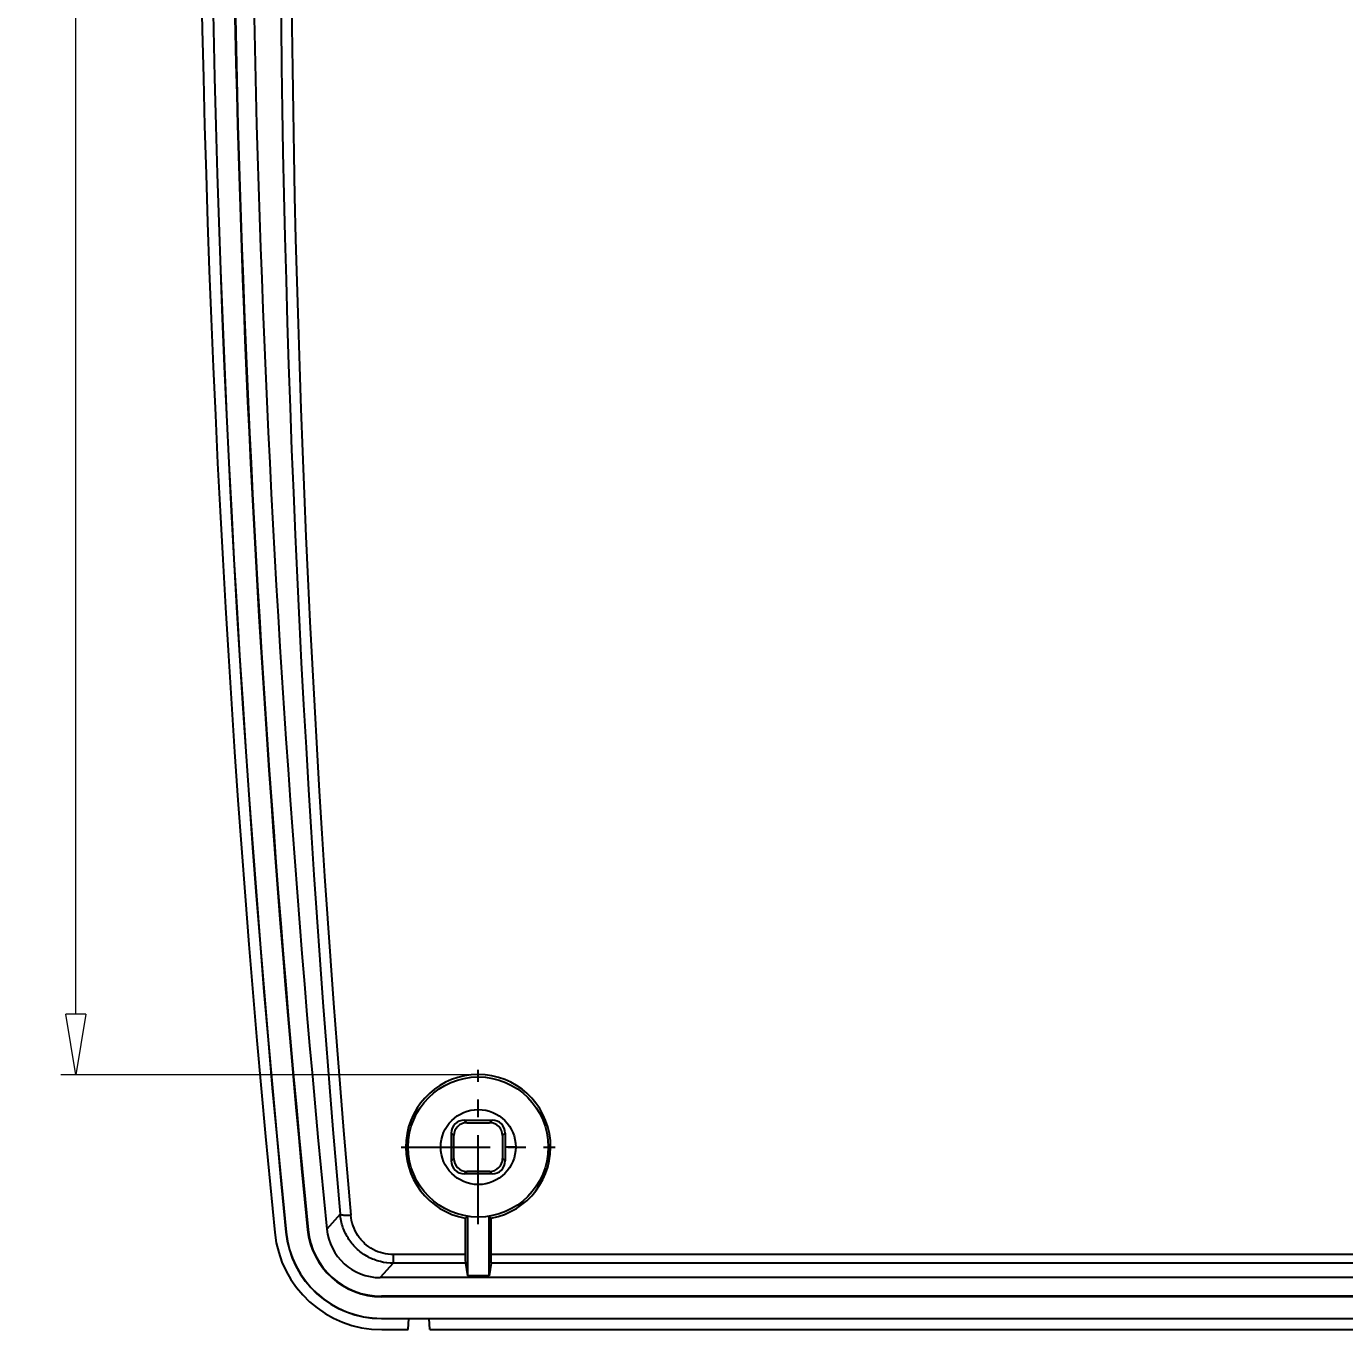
# Model space of a CAD drawing. Header units: millimetres. Extents: x 3559 to 4719, y 1270 to 1649.
# Drawn here: x 4480.1 to 4541.2, y 1430.3 to 1490.8 of the extents above; entities that cross this region are included whole.
import ezdxf

# ---------------------------------------------------------------- set-up
doc = ezdxf.new("R2010")
doc.units = ezdxf.units.MM
doc.linetypes.add('CENTER', pattern=[50.8, 31.75, -6.35, 6.35, -6.35])
doc.layers.get('0').update_dxf_attribs({"linetype": 'CONTINUOUS'})
doc.layers.get('Defpoints').update_dxf_attribs({"linetype": 'CONTINUOUS'})
doc.layers.add('dim', color=3, linetype='CONTINUOUS', lineweight=9)
doc.styles.add('longtou', font='romand.shx', dxfattribs={"width": 0.8, "bigfont": 'fangsong.shx'})
doc.dimstyles.new('YanXiu', dxfattribs={"dimtxt": 2.5, "dimasz": 2.2, "dimexe": 1, "dimexo": 0, "dimgap": 0.66, "dimtad": 0, "dimzin": 0, "dimdsep": 46, "dimtxsty": 'longtou', "dimblk": 'CLOSEDBLANK', "dimcen": 0, "dimclrd": 3, "dimclre": 3, "dimclrt": 7, "dimadec": 0, "dimazin": 0, "dimtfac": 1, "dimtdec": 4, "dimtofl": 0, "dimtmove": 0, "dimatfit": 3, "dimldrblk": 'CLOSEDBLANK', "dimfxl": 0, "dimtolj": 1, "dimtzin": 0, "dimlwd": 0, "dimlwe": 0, "dimarcsym": 0})

# ---------------------------------------------------------------- blocks, each defined once
blk = doc.blocks.new('_ClosedBlank')
at = {"color": 0, "linetype": 'ByBlock', "lineweight": -2}
for p, q in [((-1, 0.167), (0, 0)), ((-1, 0.167), (-1, -0.167)), ((0, 0), (-1, -0.167))]:
    blk.add_line(p, q, dxfattribs=at)
blk = doc.blocks.new('*D49')
at = {"layer": 'Defpoints', "color": 0}
for p in [(4501.052, 1570.197), (4482.385, 1442.117), (4501.052, 1442.117)]:
    blk.add_point(p, dxfattribs=at)
at = {"layer": 'dim', "color": 3, "lineweight": 5}
for p, q in [((4501.052, 1570.197), (4481.685, 1570.197)), ((4482.385, 1567.397), (4482.385, 1513.657)), ((4482.385, 1444.917), (4482.385, 1498.657)), ((4501.052, 1442.117), (4481.685, 1442.117))]:
    blk.add_line(p, q, dxfattribs=at)
at = {"layer": 'dim', "color": 3, "lineweight": 5, "xscale": 2.8, "yscale": 2.8, "zscale": 2.8}
for p, rotation in [((4482.385, 1570.197), 90), ((4482.385, 1442.117), 270)]:
    blk.add_blockref('_ClosedBlank', p, dxfattribs=dict(at, rotation=rotation))
at = {"layer": 'dim', "color": 7, "insert": (4482.385, 1506.157), "char_height": 3.5, "attachment_point": 5, "rotation": 90, "style": 'longtou'}
blk.add_mtext('128.08', dxfattribs=at)

msp = doc.modelspace()

# ---------------------------------------------------------------- linework, layer by layer
at = {"color": 1, "linetype": 'CENTER', "ltscale": 0.13}
for p, q in [((4501.052, 1435.186), (4501.052, 1442.336)), ((4497.477, 1438.761), (4504.627, 1438.761))]:
    msp.add_line(p, q, dxfattribs=at)
at = {"color": 7, "linetype": 'Continuous'}
for p, q in [((4500.523, 1439.89), (4500.405, 1440.008)), ((4500.523, 1439.89), (4501.581, 1439.89)), ((4501.581, 1439.89), (4501.699, 1440.008)), ((4499.922, 1439.291), (4499.805, 1439.408)), ((4499.92, 1438.229), (4499.922, 1439.291)), ((4502.182, 1439.291), (4502.299, 1439.408)), ((4502.182, 1439.291), (4502.183, 1438.229)), ((4499.31, 1438.761), (4499.806, 1438.761)), ((4502.793, 1438.761), (4502.297, 1438.761)), ((4499.92, 1438.229), (4499.805, 1438.114)), ((4502.183, 1438.229), (4502.299, 1438.114)), ((4500.519, 1437.628), (4500.405, 1437.514)), ((4501.584, 1437.628), (4500.519, 1437.628)), ((4501.584, 1437.628), (4501.699, 1437.514)), ((4494.645, 1435.638), (4494.025, 1434.951)), ((4500.449, 1435.461), (4500.452, 1433.771)), ((4500.552, 1435.548), (4500.552, 1432.79)), ((4501.552, 1432.79), (4501.552, 1435.548)), ((4501.652, 1433.771), (4501.655, 1435.461)), ((4492.138, 1434.815), (4492.13, 1434.814)), ((4493.136, 1434.92), (4493.157, 1434.923)), ((4497.113, 1433.771), (4497.113, 1433.368)), ((4500.452, 1433.771), (4497.113, 1433.771)), ((4582.452, 1433.771), (4501.652, 1433.771)), ((4497.113, 1433.368), (4496.509, 1432.701)), ((4500.456, 1433.368), (4497.113, 1433.368)), ((4500.456, 1433.368), (4500.552, 1432.79)), ((4501.648, 1433.368), (4501.552, 1432.79)), ((4582.456, 1433.368), (4501.648, 1433.368)), ((4587.595, 1432.701), (4496.509, 1432.701)), ((4501.552, 1432.79), (4500.552, 1432.79)), ((4496.566, 1431.814), (4496.566, 1431.835)), ((4587.538, 1431.835), (4496.566, 1431.835)), ((4587.538, 1431.814), (4496.566, 1431.814)), ((4496.56, 1430.811), (4496.56, 1430.802)), ((4496.56, 1430.811), (4587.544, 1430.811)), ((4496.56, 1430.802), (4497.829, 1430.802)), ((4497.802, 1430.287), (4497.829, 1430.802)), ((4498.802, 1430.287), (4498.775, 1430.802)), ((4496.583, 1430.287), (4497.802, 1430.287)), ((4498.802, 1430.287), (4585.302, 1430.287))]:
    msp.add_line(p, q, dxfattribs=at)
for radius in [3.25, 1.741]:
    msp.add_circle((4501.052, 1438.761), radius, dxfattribs=at)
for centre, radius, start, end in [((5212.052, 1506.261), 723.974, 174.334352, 185.665698), ((5212.642, 1506.261), 724.046, 174.337145, 185.662974), ((5212.052, 1506.261), 723.45, 174.332531, 185.667589), ((5212.126, 1498.929), 720.268, 174.990264, 185.041143), ((5212.126, 1498.833), 719.768, 174.989861, 185.040741), ((5212.052, 1506.261), 722.447, 178.423506, 185.667094), ((5212.052, 1506.261), 722.426, 178.425122, 185.667086), ((5212.052, 1506.261), 721.559, 178.423231, 185.671632), ((4500.401, 1439.411), 0.597, 89.69311, 180.30736), ((4501.052, 1589.267), 149.261, 269.75162, 270.24842), ((4501.702, 1439.411), 0.597, 359.69264, 90.30701), ((4334.213, 1438.725), 165.593, 0.0125, 0.2364), ((4664.057, 1438.734), 161.76, 179.76136, 179.99058), ((4338.044, 1438.787), 161.762, 359.76136, 359.99056), ((4667.893, 1438.797), 165.596, 180.01251, 180.2364), ((4500.401, 1438.11), 0.597, 179.69112, 270.30852), ((4501.702, 1438.11), 0.597, 269.69311, 0.30735), ((4501.052, 1288.254), 149.261, 89.75162, 90.24842), ((4493.911, 1443.302), 10.209, 309.81824, 310.57533), ((4508.226, 1443.342), 10.262, 229.42663, 230.1798), ((4496.557, 1435.251), 4.449, 185.6392, 270.02839), ((4496.557, 1435.251), 4.441, 185.63914, 270.02845), ((4496.565, 1435.26), 3.445, 185.65087, 270.01623), ((4496.565, 1435.26), 3.425, 185.65309, 270.01241), ((4496.508, 1435.197), 2.495, 185.64841, 270.02323), ((4496.581, 1435.278), 4.991, 185.64165, 270.02405)]:
    msp.add_arc(centre, radius, start, end, dxfattribs=at)
for centre, major_axis, ratio, start_param, end_param in [((4501.052, 1438.766), (0, 3.36), 0.999999, 3.322025, 9.244346), ((4500.522, 1439.29), (0.557, 0.223), 0.997659, 1.189191, 2.759911), ((4501.582, 1439.29), (0.557, -0.223), 0.997659, 0.381682, 1.952402), ((4500.52, 1438.229), (0.236, 0.553), 0.997548, -4.309101, -2.738381), ((4501.583, 1438.229), (-0.236, 0.553), 0.997548, -3.544805, -1.974084), ((4500.456, 1433.867), (0, 0.5), 0.008727, -4.520403, -3.193953), ((4501.648, 1433.867), (0, 0.5), 0.008727, -3.089233, -1.762783)]:
    msp.add_ellipse(centre, major_axis=major_axis, ratio=ratio, start_param=start_param, end_param=end_param, dxfattribs=at)
for points, start_tangent, end_tangent in [([(4497.113, 1433.368), (4496.511, 1433.442), (4495.946, 1433.661), (4495.45, 1434.012), (4495.052, 1434.477), (4494.777, 1435.03), (4494.645, 1435.638)], (-1, 0.000402), (-0.090437, 0.995902)), ([(4495.142, 1435.592), (4494.903, 1435.583), (4494.722, 1435.6), (4494.645, 1435.638)], (-0.996408, -0.084688), (-0.353911, 0.935279)), ([(4497.113, 1433.771), (4496.633, 1433.83), (4496.181, 1434.005), (4495.783, 1434.287), (4495.464, 1434.662), (4495.245, 1435.107), (4495.142, 1435.592)], (-1, -0.000183), (-0.088042, 0.996117))]:
    msp.add_spline(points, degree=3, dxfattribs=dict(at, start_tangent=start_tangent, end_tangent=end_tangent))

# ---------------------------------------------------------------- dimensions: what is measured, and where the dimension line sits
at = {"layer": 'dim'}
dim = msp.add_linear_dim(base=(4482.385, 1442.117), p1=(4501.052, 1570.197), p2=(4501.052, 1442.117), angle=90, dimstyle='YanXiu', override={"dimtxt": 3.5, "dimasz": 2.8, "dimexe": 0.69965, "dimgap": 0.69965}, dxfattribs=at)
dim.commit()
dim.dimension.update_dxf_attribs({"geometry": '*D49', "text_midpoint": (4482.385, 1506.157), "dimtype": 160})

doc.saveas('drawing.dxf')
